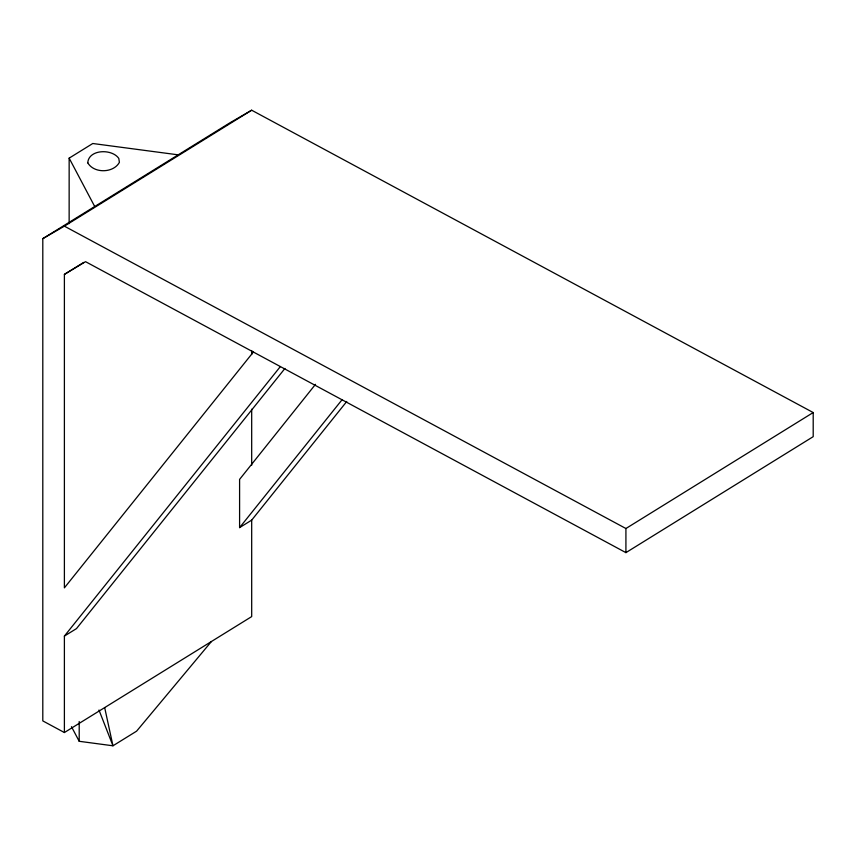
<?xml version="1.0" encoding="UTF-8"?>
<svg xmlns="http://www.w3.org/2000/svg" width="856" height="856" viewBox="0 0 856 856"><rect width="100%" height="100%" fill="white"/><g stroke="black" fill="none" stroke-linecap="round" stroke-linejoin="round"><path stroke-width="1.28" d="M69.143 223.63L69.154 158.146L92.78 143.508L178.166 154.84M315.511 384.323L239.594 479.381L239.594 527.617L251.685 520.127L346.744 401.496M253.365 352.03L64.393 587.858L64.393 274.391L83.685 262.45M64.393 274.391L85.536 261.669L625.918 552.634L813.2 436.667L813.2 412.549L251.664 110.21L230.093 122.708L42.8 238.653L42.8 720.902L64.393 732.533L64.393 636.083L280.361 366.571M284.952 368.444L76.484 628.604L64.393 636.083M239.594 527.617L342.165 399.613M211.411 641.519L136.596 731.163L112.96 745.79L79.201 741.296L71.465 726.669M42.8 238.653L64.393 226.166L251.664 110.21M625.918 552.634L625.918 528.516L813.2 412.549M64.393 732.533L251.696 616.588L251.685 520.127M64.393 226.166L625.918 528.516M94.706 206.51L69.154 158.146M98.975 710.031L112.96 745.79L104.678 707.602M251.675 350.521L251.675 354.523M251.685 409.211L251.685 465.236M79.201 721.501L79.201 741.296M87.761 162.833C94.064 173.704 113.548 173.147 119.401 162.34L118.791 158.424C112.018 148.505 88.617 149.222 87.761 162.833"/></g></svg>
